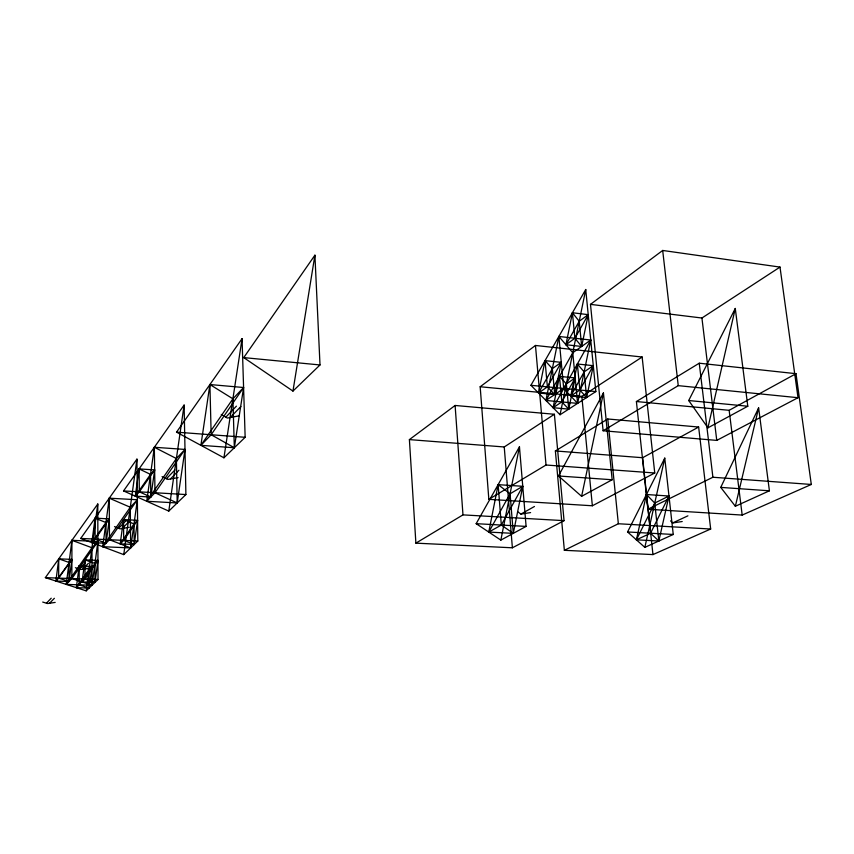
<?xml version="1.0" encoding="UTF-8"?>
<svg xmlns="http://www.w3.org/2000/svg" width="854" height="854" viewBox="0 0 854 854"><rect width="100%" height="100%" fill="white"/><g stroke="black" fill="none" stroke-linecap="round" stroke-linejoin="round"><path stroke-width="1.28" d="M86.233 590.861L97.772 504.009L45.358 577.646L86.233 590.861L98.018 579.482L97.772 504.009M123.745 554.62L136.939 459.132L80.703 538.436L123.745 554.62L137.814 541.02L136.939 459.132M168.793 511.087L184.112 405.074L123.542 490.922L168.793 511.087L185.894 494.551L184.112 405.074M223.929 457.797L242.056 338.675L176.532 432.156L223.929 457.797L245.151 437.291L242.056 338.675M292.954 391.089L314.912 255.186L243.742 357.602L292.954 391.089L320.004 364.957L314.912 255.186M500.839 540.112L519.456 446.77L476.169 523.673L500.839 540.112L526.107 526.406L519.456 446.77M560.064 414.745L585.727 289.506L530.921 385.303L560.064 414.745L595.846 391.57L585.727 289.506M581.606 496.323L603.436 392.947L612.169 479.756L581.606 496.323L558.484 475.977L603.436 392.947M644.845 547.361L664.775 458.118L673.251 534.465L644.845 547.361L627.573 531.967L664.775 458.118M707.923 427.833L735.273 308.465L747.794 406.226L707.923 427.833L688.708 400.526L735.273 308.465M735.358 506.273L758.63 407.892L769.411 490.804L735.358 506.273L720.744 487.388L758.63 407.892M46.447 603.17L51.219 598.216M79.337 569.063L85.016 563.17M118.642 528.295L125.495 521.196M166.445 478.731L174.856 469.999M225.819 417.158L236.419 406.162M49.553 603.255L54.368 598.302M82.699 569.18L88.41 563.309M122.293 528.477L129.189 521.388M170.437 478.977L178.913 470.266M230.217 417.51L240.892 406.536M409.397 439.607L455.107 405.469L554.395 414.265L564.046 520.652L512.379 547.798L415.887 543.144L409.397 439.607L504.244 446.973L554.395 414.265M480.172 386.755L535.469 345.464L642.144 357.015L654.751 472.988L592.356 505.771L488.84 499.344L480.172 386.755L581.82 396.373L642.144 357.015M590.488 304.366L662.683 250.457L780.001 267.088L798.01 397.708L716.762 440.397L603.105 430.758L590.488 304.366L701.924 318.019L780.001 267.088M555.378 450.944L607.781 418.994L698.636 427.032L710.677 529.021L652.958 554.588L564.355 550.307L555.378 450.944L642.614 457.723L698.636 427.032M636.401 401.54L699.245 363.206L796.003 373.689L811.3 484.464L742.179 515.069L647.887 509.219L636.401 401.54L729.156 410.315L796.003 373.689M415.887 543.144L462.975 514.877L564.046 520.652M488.84 499.344L546.026 465.014L654.751 472.988M603.105 430.758L678.247 385.645L798.01 397.708M517.844 511.845L520.887 514.097L534.444 506.497M564.355 550.307L618.349 523.748L710.677 529.021M647.887 509.219L712.898 477.247L811.3 484.464M670.582 520.844L672.632 522.947L687.908 515.827M238.928 415.877L227.324 418.054L221.261 414.457M178.102 477.632L167.886 479.425L162.079 476.628M129.135 527.334L120.019 528.85L114.5 526.63M88.869 568.209L80.639 569.511L75.398 567.707M520.887 514.097L530.59 512.592M55.179 602.412L47.685 603.543L42.7 602.059M672.632 522.947L682.218 521.527M45.358 577.646L98.018 579.482M80.703 538.436L137.814 541.02M476.169 523.673L526.107 526.406M627.573 531.967L673.251 534.465M123.542 490.922L185.894 494.551M558.484 475.977L612.169 479.756M720.744 487.388L769.411 490.804M176.532 432.156L245.151 437.291M243.742 357.602L320.004 364.957M530.921 385.303L595.846 391.57M688.708 400.526L747.794 406.226M729.156 410.315L742.179 515.069M701.924 318.019L716.762 440.397M699.245 363.206L712.898 477.247M662.683 250.457L678.247 385.645M642.614 457.723L652.958 554.588M607.781 418.994L618.349 523.748M581.82 396.373L592.356 505.771M535.469 345.464L546.026 465.014M504.244 446.973L512.379 547.798M455.107 405.469L462.975 514.877M79.187 565.946L79.176 584.83L76.337 587.669L89.126 588.075L92.008 566.437L79.187 565.946L76.337 587.669L89.094 569.383L92.008 566.437L79.176 584.83L89.126 588.075L89.094 569.383L79.187 565.946M69.067 562.434L69.025 581.499L55.905 581.062L58.734 558.847L71.896 559.37L69.025 581.499L58.659 578.105L55.905 581.062L71.896 559.37L58.659 578.105L58.734 558.847L69.067 562.434M71.928 540.315L71.864 578.574L66.228 584.392L92.04 585.257L97.9 541.479L71.928 540.315L66.228 584.392L91.965 547.745L97.9 541.479L71.864 578.574L92.04 585.257L91.965 547.745L71.928 540.315M84.973 559.893L82.059 581.948L95.007 582.385L97.954 560.416L84.973 559.893L84.984 579.023L82.059 581.948L94.965 563.448L97.954 560.416L84.984 579.023L95.007 582.385L94.965 563.448L84.973 559.893M95.093 518.154L91.837 542.621L106.067 543.251L109.365 518.88L95.093 518.154L95.146 539.087L91.837 542.621L105.971 522.541L109.365 518.88L95.146 539.087L106.067 543.251L105.971 522.541L95.093 518.154M109.248 498.181L102.715 546.709L130.673 547.926L137.366 499.761L109.248 498.181L109.472 539.739L102.715 546.709L130.288 507.244L137.366 499.761L109.472 539.739L130.673 547.926L130.288 507.244L109.248 498.181M123.531 519.595L120.19 543.881L134.217 544.5L137.59 520.31L123.531 519.595L123.702 540.379L120.19 543.881L134.003 523.94L137.59 520.31L123.702 540.379L134.217 544.5L134.003 523.94L123.531 519.595M139.074 468.91L135.295 496.153L150.827 497.039L154.659 469.913L139.074 468.91L139.33 491.84L135.295 496.153L150.528 474.386L154.659 469.913L139.33 491.84L150.827 497.039L150.528 474.386L139.074 468.91M154.339 447.272L146.739 501.255L177.194 502.963L184.998 449.428L154.339 447.272L154.98 492.758L146.739 501.255L176.394 458.534L184.998 449.428L154.98 492.758L177.194 502.963L176.394 458.534L154.339 447.272M209.903 384.535L200.893 445.34L234.338 447.742L243.593 387.513L209.903 384.535L211.162 434.75L200.893 445.34L232.907 398.807L243.593 387.513L211.162 434.75L234.338 447.742L232.907 398.807L209.903 384.535M498.138 484.656L488.776 532.074L513.286 533.366L522.755 486.289L498.138 484.656L501.319 525.05L513.286 533.366L510.073 493.793L498.138 484.656M545.033 360.644L538.532 393L554.726 394.527L561.27 362.342L545.033 360.644L547.393 386.894L554.726 394.527L552.357 368.629L545.033 360.644M558.868 336.465L545.919 400.462L577.603 403.387L590.744 340.031L558.868 336.465L563.704 388.463L577.603 403.387L572.767 352.745L558.868 336.465M559.477 376.379L553.093 407.71L568.743 409.119L575.18 377.948L559.477 376.379L561.836 401.924L568.743 409.119L566.383 383.894L559.477 376.379M572.426 312.756L565.924 344.728L581.67 346.457L588.225 314.646L572.426 312.756L574.881 338.259L581.67 346.457L579.215 321.285L572.426 312.756M577.357 364.007L570.76 396.032L586.634 397.537L593.284 365.672L577.357 364.007L579.855 390.022L586.634 397.537L584.136 371.864L577.357 364.007M646.435 494.519L636.39 539.835L658.84 541.009L668.981 496.014L646.435 494.519L650.567 533.227L658.84 541.009L654.74 503.059L646.435 494.519M668.981 496.014L650.567 533.227L636.39 539.835L654.74 503.059L668.981 496.014M593.284 365.672L579.855 390.022L570.76 396.032L584.136 371.864L593.284 365.672M522.755 486.289L501.319 525.05L488.776 532.074L510.073 493.793L522.755 486.289M575.18 377.948L561.836 401.924L553.093 407.71L566.383 383.894L575.18 377.948M590.744 340.031L563.704 388.463L545.919 400.462L572.767 352.745L590.744 340.031M561.27 362.342L547.393 386.894L538.532 393L552.357 368.629L561.27 362.342M588.225 314.646L574.881 338.259L565.924 344.728L579.215 321.285L588.225 314.646"/></g></svg>
